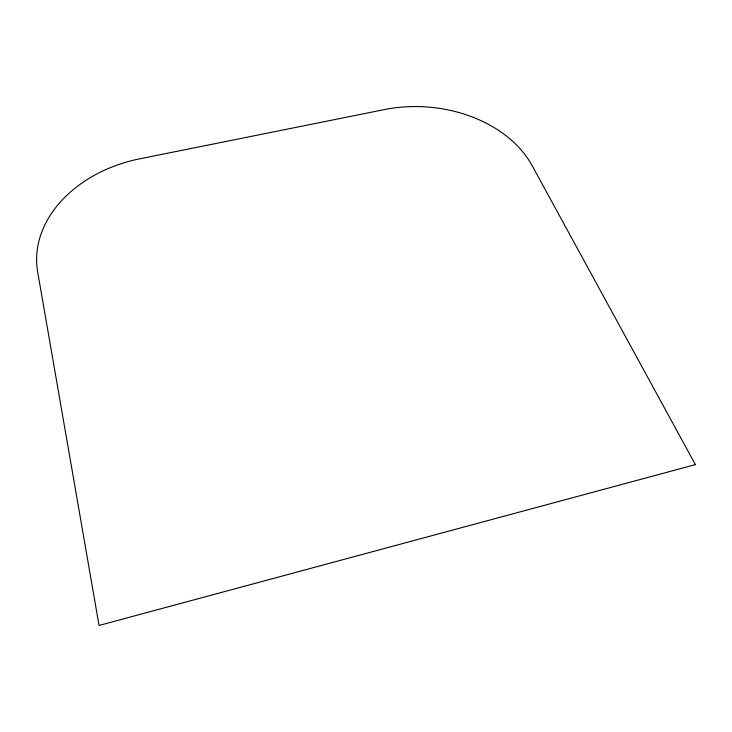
<?xml version="1.0" encoding="UTF-8"?>
<svg xmlns="http://www.w3.org/2000/svg" width="732" height="732" viewBox="0 0 732 732"><rect width="100%" height="100%" fill="white"/><g stroke="black" fill="none" stroke-linecap="round" stroke-linejoin="round"><path stroke-width="1.1" d="M695.4 464.61L99.058 625.448L37.661 271.911A125.63 95.004 -8.8 0 1 139.702 158.826L384.52 109.562A119.92 88.288 4.8 0 1 532.146 165.642L695.4 464.61"/></g></svg>
